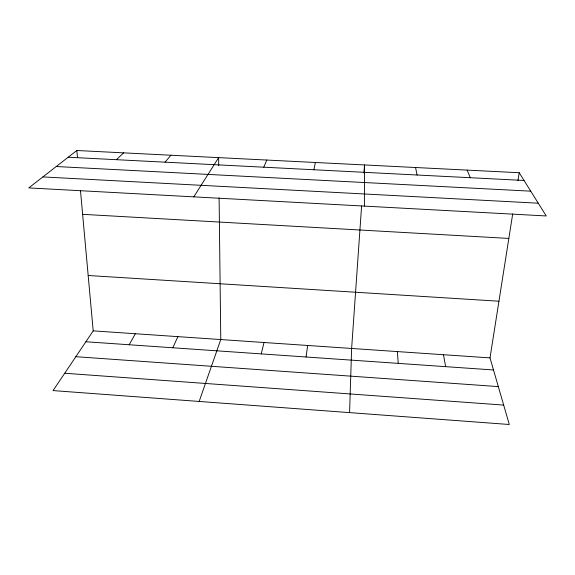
<?xml version="1.0" encoding="UTF-8"?>
<svg xmlns="http://www.w3.org/2000/svg" width="575" height="575" viewBox="0 0 575 575"><rect width="100%" height="100%" fill="white"/><g stroke="black" fill="none" stroke-linecap="round" stroke-linejoin="round"><path stroke-width="0.86" d="M364.392 206.109L364.485 164.953L363.925 172.974M349.586 412.627L351.627 348.464L361.61 205.943M306.058 356.996L307.639 345.467M80.457 190.39L93.2 330.869L53.065 390.59L509.299 424.494L490.008 357.887L512.706 213.893M517.953 180.607L519.196 172.723L76.842 150.506L28.75 187.91L546.25 215.963L519.196 172.723M313.878 169.747L315.402 162.488M261.251 353.898L264.018 342.499M199.166 401.451L220.771 339.559L219.104 197.893M263.781 167.196L266.793 160.044M172.809 347.774L177.891 336.641M129.159 344.756L135.362 333.744M193.797 196.858L218.629 157.629L218.723 165.679M165.047 162.164L170.926 155.228M116.387 159.685L123.661 152.857M68.188 157.234L524.033 180.457M56.242 166.527L530.732 191.166M42.873 176.92L538.265 203.198M82.627 214.324L508.839 238.424M88.176 275.497L498.942 301.214M93.2 330.869L490.008 357.887M85.883 341.758L493.508 369.969M75.843 356.694L498.324 386.594M64.716 373.254L503.671 405.08M467.116 170.107L470.3 177.718M415.545 167.519L417.112 175.008M443.469 354.717L445.654 366.656M76.842 150.506L77.481 157.593M397.347 351.577L398.238 363.378"/></g></svg>
